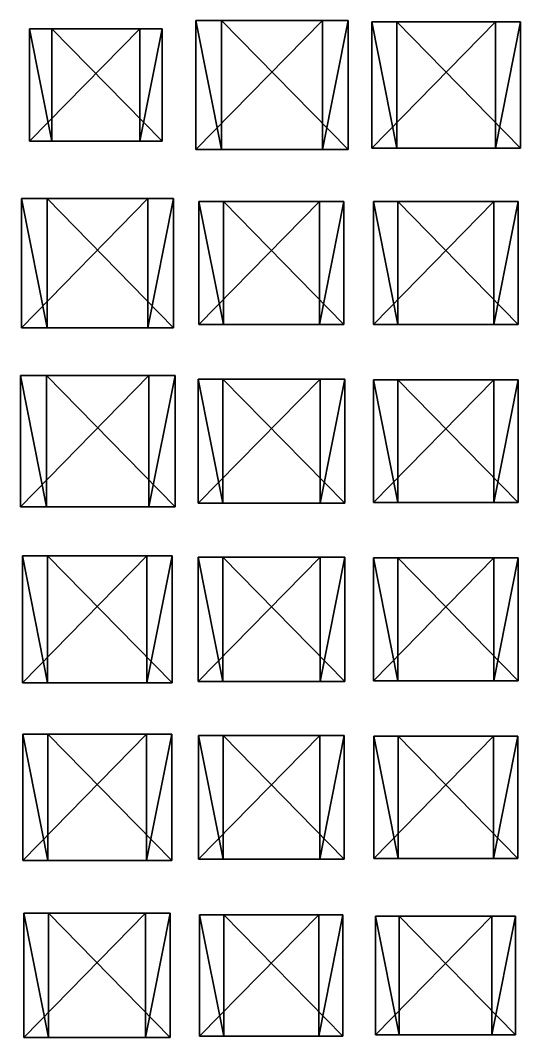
# Model space of a CAD drawing. Header units: metres. Extents: x -316 to 301, y -240 to 227.
# Drawn here: x 193.9 to 244.5, y -3.3 to 99.5 of the extents above; entities that cross this region are included whole.
import ezdxf

# ---------------------------------------------------------------- set-up
doc = ezdxf.new("R2010")
doc.units = ezdxf.units.M

msp = doc.modelspace()

# ---------------------------------------------------------------- linework, layer by layer
for points in [[(211.6573, 86.47059, -523.4645), (211.6573, 99.52941, -523.4645), (224.45583, 99.52941, -526.0589), (224.45593, 99.52951, -526.0588)], [(214.2517, 86.47059, -510.666), (214.2517, 99.52941, -510.666), (211.6573, 99.52941, -523.4645), (211.65741, 99.52951, -523.46436)], [(211.6573, 99.52941, -523.4645), (214.2517, 99.52941, -510.666), (227.05022, 99.52941, -513.2604), (227.05032, 99.52951, -513.26025)], [(227.05022, 99.52941, -513.2604), (224.45583, 99.52941, -526.0589), (211.6573, 99.52941, -523.4645), (211.65741, 99.52951, -523.46436)], [(224.45583, 99.52941, -526.0589), (224.45583, 86.47059, -526.0589), (211.6573, 86.47059, -523.4645), (211.65741, 86.47069, -523.46436)], [(211.6573, 99.52941, -523.4645), (211.6573, 86.47059, -523.4645), (214.2517, 86.47059, -510.666), (214.2518, 86.47069, -510.6659)], [(227.05022, 86.47059, -513.2604), (227.05022, 99.52941, -513.2604), (214.2517, 99.52941, -510.666), (214.2518, 99.52951, -510.6659)], [(214.2517, 99.52941, -510.666), (214.2517, 86.47059, -510.666), (227.05022, 86.47059, -513.2604), (227.05032, 86.47069, -513.26025)], [(224.45583, 86.47059, -526.0589), (224.45583, 99.52941, -526.0589), (227.05022, 99.52941, -513.2604), (227.05032, 99.52951, -513.26025)], [(227.05022, 99.52941, -513.2604), (227.05022, 86.47059, -513.2604), (224.45583, 86.47059, -526.0589), (224.45593, 86.47069, -526.0588)], [(229.43687, 86.61176, -527.06854), (229.43687, 99.38824, -527.06854), (241.95866, 99.38824, -529.6068), (241.95877, 99.388336, -529.6067)], [(231.97517, 86.61176, -514.54675), (231.97517, 99.38824, -514.54675), (229.43687, 99.38824, -527.06854), (229.43698, 99.388336, -527.0684)], [(229.43687, 99.38824, -527.06854), (231.97517, 99.38824, -514.54675), (244.49696, 99.38824, -517.085), (244.49707, 99.388336, -517.0849)], [(244.49696, 99.38824, -517.085), (241.95866, 99.38824, -529.6068), (229.43687, 99.38824, -527.06854), (229.43698, 99.388336, -527.0684)], [(241.95866, 99.38824, -529.6068), (241.95866, 86.61176, -529.6068), (229.43687, 86.61176, -527.06854), (229.43698, 86.61186, -527.0684)], [(229.43687, 99.38824, -527.06854), (229.43687, 86.61176, -527.06854), (231.97517, 86.61176, -514.54675), (231.97528, 86.61186, -514.54663)], [(244.49696, 86.61176, -517.085), (244.49696, 99.38824, -517.085), (231.97517, 99.38824, -514.54675), (231.97528, 99.388336, -514.54663)], [(231.97517, 99.38824, -514.54675), (231.97517, 86.61176, -514.54675), (244.49696, 86.61176, -517.085), (244.49707, 86.61186, -517.0849)], [(241.95866, 86.61176, -529.6068), (241.95866, 99.38824, -529.6068), (244.49696, 99.38824, -517.085), (244.49707, 99.388336, -517.0849)], [(244.49696, 99.38824, -517.085), (244.49696, 86.61176, -517.085), (241.95866, 86.61176, -529.6068), (241.95877, 86.61186, -529.6067)], [(194.84625, 87.31765, -520.0567), (194.84625, 98.68235, -520.0567), (205.98442, 98.68235, -522.3145), (205.98453, 98.68245, -522.3144)], [(197.10408, 87.31765, -508.91852), (197.10408, 98.68235, -508.91852), (194.84625, 98.68235, -520.0567), (194.84636, 98.68245, -520.0566)], [(194.84625, 98.68235, -520.0567), (197.10408, 98.68235, -508.91852), (208.24225, 98.68235, -511.17633), (208.24236, 98.68245, -511.17624)], [(208.24225, 98.68235, -511.17633), (205.98442, 98.68235, -522.3145), (194.84625, 98.68235, -520.0567), (194.84636, 98.68245, -520.0566)], [(205.98442, 98.68235, -522.3145), (205.98442, 87.31765, -522.3145), (194.84625, 87.31765, -520.0567), (194.84636, 87.31775, -520.0566)], [(194.84625, 98.68235, -520.0567), (194.84625, 87.31765, -520.0567), (197.10408, 87.31765, -508.91852), (197.10419, 87.31775, -508.91843)], [(208.24225, 87.31765, -511.17633), (208.24225, 98.68235, -511.17633), (197.10408, 98.68235, -508.91852), (197.10419, 98.68245, -508.91843)], [(197.10408, 98.68235, -508.91852), (197.10408, 87.31765, -508.91852), (208.24225, 87.31765, -511.17633), (208.24236, 87.31775, -511.17624)], [(205.98442, 87.31765, -522.3145), (205.98442, 98.68235, -522.3145), (208.24225, 98.68235, -511.17633), (208.24236, 98.68245, -511.17624)], [(208.24225, 98.68235, -511.17633), (208.24225, 87.31765, -511.17633), (205.98442, 87.31765, -522.3145), (205.98453, 87.31775, -522.3144)], [(197.10408, 87.31765, -508.91852), (194.84625, 87.31765, -520.0567), (205.98442, 87.31765, -522.3145), (205.98453, 87.31775, -522.3144)], [(205.98442, 87.31765, -522.3145), (208.24225, 87.31765, -511.17633), (197.10408, 87.31765, -508.91852), (197.10419, 87.31775, -508.91843)], [(214.2517, 86.47059, -510.666), (211.6573, 86.47059, -523.4645), (224.45583, 86.47059, -526.0589), (224.45593, 86.47069, -526.0588)], [(224.45583, 86.47059, -526.0589), (227.05022, 86.47059, -513.2604), (214.2517, 86.47059, -510.666), (214.2518, 86.47069, -510.6659)], [(231.97517, 86.61176, -514.54675), (229.43687, 86.61176, -527.06854), (241.95866, 86.61176, -529.6068), (241.95877, 86.61186, -529.6067)], [(241.95866, 86.61176, -529.6068), (244.49696, 86.61176, -517.085), (231.97517, 86.61176, -514.54675), (231.97528, 86.61186, -514.54663)], [(194.01607, 68.47059, -519.8884), (194.01607, 81.52941, -519.8884), (206.81459, 81.52941, -522.48285), (206.8147, 81.52951, -522.4827)], [(196.61046, 68.47059, -507.08994), (196.61046, 81.52941, -507.08994), (194.01607, 81.52941, -519.8884), (194.01617, 81.52951, -519.8883)], [(194.01607, 81.52941, -519.8884), (196.61046, 81.52941, -507.08994), (209.40898, 81.52941, -509.68433), (209.40909, 81.52951, -509.68423)], [(209.40898, 81.52941, -509.68433), (206.81459, 81.52941, -522.48285), (194.01607, 81.52941, -519.8884), (194.01617, 81.52951, -519.8883)], [(206.81459, 81.52941, -522.48285), (206.81459, 68.47059, -522.48285), (194.01607, 68.47059, -519.8884), (194.01617, 68.47069, -519.8883)], [(194.01607, 81.52941, -519.8884), (194.01607, 68.47059, -519.8884), (196.61046, 68.47059, -507.08994), (196.61057, 68.47069, -507.08984)], [(209.40898, 68.47059, -509.68433), (209.40898, 81.52941, -509.68433), (196.61046, 81.52941, -507.08994), (196.61057, 81.52951, -507.08984)], [(196.61046, 81.52941, -507.08994), (196.61046, 68.47059, -507.08994), (209.40898, 68.47059, -509.68433), (209.40909, 68.47069, -509.68423)], [(206.81459, 68.47059, -522.48285), (206.81459, 81.52941, -522.48285), (209.40898, 81.52941, -509.68433), (209.40909, 81.52951, -509.68423)], [(209.40898, 81.52941, -509.68433), (209.40898, 68.47059, -509.68433), (206.81459, 68.47059, -522.48285), (206.8147, 68.47069, -522.4827)], [(211.96861, 68.78824, -523.5276), (211.96861, 81.21176, -523.5276), (224.1445, 81.21176, -525.9957), (224.1446, 81.21186, -525.9956)], [(214.4368, 68.78824, -511.35168), (214.4368, 81.21176, -511.35168), (211.96861, 81.21176, -523.5276), (211.96872, 81.21186, -523.52747)], [(211.96861, 81.21176, -523.5276), (214.4368, 81.21176, -511.35168), (226.61269, 81.21176, -513.8198), (226.6128, 81.21186, -513.8197)], [(226.61269, 81.21176, -513.8198), (224.1445, 81.21176, -525.9957), (211.96861, 81.21176, -523.5276), (211.96872, 81.21186, -523.52747)], [(224.1445, 81.21176, -525.9957), (224.1445, 68.78824, -525.9957), (211.96861, 68.78824, -523.5276), (211.96872, 68.78834, -523.52747)], [(211.96861, 81.21176, -523.5276), (211.96861, 68.78824, -523.5276), (214.4368, 68.78824, -511.35168), (214.4369, 68.78834, -511.3516)], [(226.61269, 68.78824, -513.8198), (226.61269, 81.21176, -513.8198), (214.4368, 81.21176, -511.35168), (214.4369, 81.21186, -511.3516)], [(214.4368, 81.21176, -511.35168), (214.4368, 68.78824, -511.35168), (226.61269, 68.78824, -513.8198), (226.6128, 68.78834, -513.8197)], [(224.1445, 68.78824, -525.9957), (224.1445, 81.21176, -525.9957), (226.61269, 81.21176, -513.8198), (226.6128, 81.21186, -513.8197)], [(226.61269, 81.21176, -513.8198), (226.61269, 68.78824, -513.8198), (224.1445, 68.78824, -525.9957), (224.1446, 68.78834, -525.9956)], [(229.60979, 68.78824, -527.10364), (229.60979, 81.21176, -527.10364), (241.78568, 81.21176, -529.5718), (241.78578, 81.21186, -529.57166)], [(232.07797, 68.78824, -514.92773), (232.07797, 81.21176, -514.92773), (229.60979, 81.21176, -527.10364), (229.6099, 81.21186, -527.1035)], [(229.60979, 81.21176, -527.10364), (232.07797, 81.21176, -514.92773), (244.25386, 81.21176, -517.3959), (244.25397, 81.21186, -517.39575)], [(244.25386, 81.21176, -517.3959), (241.78568, 81.21176, -529.5718), (229.60979, 81.21176, -527.10364), (229.6099, 81.21186, -527.1035)], [(241.78568, 81.21176, -529.5718), (241.78568, 68.78824, -529.5718), (229.60979, 68.78824, -527.10364), (229.6099, 68.78834, -527.1035)], [(229.60979, 81.21176, -527.10364), (229.60979, 68.78824, -527.10364), (232.07797, 68.78824, -514.92773), (232.07808, 68.78834, -514.9276)], [(244.25386, 68.78824, -517.3959), (244.25386, 81.21176, -517.3959), (232.07797, 81.21176, -514.92773), (232.07808, 81.21186, -514.9276)], [(232.07797, 81.21176, -514.92773), (232.07797, 68.78824, -514.92773), (244.25386, 68.78824, -517.3959), (244.25397, 68.78834, -517.39575)], [(241.78568, 68.78824, -529.5718), (241.78568, 81.21176, -529.5718), (244.25386, 81.21176, -517.3959), (244.25397, 81.21186, -517.39575)], [(244.25386, 81.21176, -517.3959), (244.25386, 68.78824, -517.3959), (241.78568, 68.78824, -529.5718), (241.78578, 68.78834, -529.57166)], [(196.61046, 68.47059, -507.08994), (194.01607, 68.47059, -519.8884), (206.81459, 68.47059, -522.48285), (206.8147, 68.47069, -522.4827)], [(206.81459, 68.47059, -522.48285), (209.40898, 68.47059, -509.68433), (196.61046, 68.47059, -507.08994), (196.61057, 68.47069, -507.08984)], [(214.4368, 68.78824, -511.35168), (211.96861, 68.78824, -523.5276), (224.1445, 68.78824, -525.9957), (224.1446, 68.78834, -525.9956)], [(224.1445, 68.78824, -525.9957), (226.61269, 68.78824, -513.8198), (214.4368, 68.78824, -511.35168), (214.4369, 68.78834, -511.3516)], [(232.07797, 68.78824, -514.92773), (229.60979, 68.78824, -527.10364), (241.78568, 68.78824, -529.5718), (241.78578, 68.78834, -529.57166)], [(241.78568, 68.78824, -529.5718), (244.25386, 68.78824, -517.3959), (232.07797, 68.78824, -514.92773), (232.07808, 68.78834, -514.9276)], [(193.91232, 50.364704, -519.86743), (193.91232, 63.635296, -519.86743), (206.91838, 63.635296, -522.5039), (206.91849, 63.635395, -522.5038)], [(196.54878, 50.364704, -506.86136), (196.54878, 63.635296, -506.86136), (193.91232, 63.635296, -519.86743), (193.91243, 63.635395, -519.8673)], [(193.91232, 63.635296, -519.86743), (196.54878, 63.635296, -506.86136), (209.55484, 63.635296, -509.4978), (209.55495, 63.635395, -509.4977)], [(209.55484, 63.635296, -509.4978), (206.91838, 63.635296, -522.5039), (193.91232, 63.635296, -519.86743), (193.91243, 63.635395, -519.8673)], [(206.91838, 63.635296, -522.5039), (206.91838, 50.364704, -522.5039), (193.91232, 50.364704, -519.86743), (193.91243, 50.364803, -519.8673)], [(193.91232, 63.635296, -519.86743), (193.91232, 50.364704, -519.86743), (196.54878, 50.364704, -506.86136), (196.54889, 50.364803, -506.86127)], [(209.55484, 50.364704, -509.4978), (209.55484, 63.635296, -509.4978), (196.54878, 63.635296, -506.86136), (196.54889, 63.635395, -506.86127)], [(196.54878, 63.635296, -506.86136), (196.54878, 50.364704, -506.86136), (209.55484, 50.364704, -509.4978), (209.55495, 50.364803, -509.4977)], [(206.91838, 50.364704, -522.5039), (206.91838, 63.635296, -522.5039), (209.55484, 63.635296, -509.4978), (209.55495, 63.635395, -509.4977)], [(209.55484, 63.635296, -509.4978), (209.55484, 50.364704, -509.4978), (206.91838, 50.364704, -522.5039), (206.91849, 50.364803, -522.5038)], [(211.89946, 50.717648, -523.51355), (211.89946, 63.282352, -523.51355), (224.2137, 63.282352, -526.00977), (224.2138, 63.28245, -526.00964)], [(214.39568, 50.717648, -511.1993), (214.39568, 63.282352, -511.1993), (211.89946, 63.282352, -523.51355), (211.89957, 63.28245, -523.5134)], [(211.89946, 63.282352, -523.51355), (214.39568, 63.282352, -511.1993), (226.70992, 63.282352, -513.69556), (226.71002, 63.28245, -513.69543)], [(226.70992, 63.282352, -513.69556), (224.2137, 63.282352, -526.00977), (211.89946, 63.282352, -523.51355), (211.89957, 63.28245, -523.5134)], [(224.2137, 63.282352, -526.00977), (224.2137, 50.717648, -526.00977), (211.89946, 50.717648, -523.51355), (211.89957, 50.717747, -523.5134)], [(211.89946, 63.282352, -523.51355), (211.89946, 50.717648, -523.51355), (214.39568, 50.717648, -511.1993), (214.39578, 50.717747, -511.19922)], [(226.70992, 50.717648, -513.69556), (226.70992, 63.282352, -513.69556), (214.39568, 63.282352, -511.1993), (214.39578, 63.28245, -511.19922)], [(214.39568, 63.282352, -511.1993), (214.39568, 50.717648, -511.1993), (226.70992, 50.717648, -513.69556), (226.71002, 50.717747, -513.69543)], [(224.2137, 50.717648, -526.00977), (224.2137, 63.282352, -526.00977), (226.70992, 63.282352, -513.69556), (226.71002, 63.28245, -513.69543)], [(226.70992, 63.282352, -513.69556), (226.70992, 50.717648, -513.69556), (224.2137, 50.717648, -526.00977), (224.2138, 50.717747, -526.00964)], [(229.60979, 50.788235, -527.10364), (229.60979, 63.211765, -527.10364), (241.78568, 63.211765, -529.5718), (241.78578, 63.211864, -529.57166)], [(232.07797, 50.788235, -514.92773), (232.07797, 63.211765, -514.92773), (229.60979, 63.211765, -527.10364), (229.6099, 63.211864, -527.1035)], [(229.60979, 63.211765, -527.10364), (232.07797, 63.211765, -514.92773), (244.25386, 63.211765, -517.3959), (244.25397, 63.211864, -517.39575)], [(244.25386, 63.211765, -517.3959), (241.78568, 63.211765, -529.5718), (229.60979, 63.211765, -527.10364), (229.6099, 63.211864, -527.1035)], [(241.78568, 63.211765, -529.5718), (241.78568, 50.788235, -529.5718), (229.60979, 50.788235, -527.10364), (229.6099, 50.788334, -527.1035)], [(229.60979, 63.211765, -527.10364), (229.60979, 50.788235, -527.10364), (232.07797, 50.788235, -514.92773), (232.07808, 50.788334, -514.9276)], [(244.25386, 50.788235, -517.3959), (244.25386, 63.211765, -517.3959), (232.07797, 63.211765, -514.92773), (232.07808, 63.211864, -514.9276)], [(232.07797, 63.211765, -514.92773), (232.07797, 50.788235, -514.92773), (244.25386, 50.788235, -517.3959), (244.25397, 50.788334, -517.39575)], [(241.78568, 50.788235, -529.5718), (241.78568, 63.211765, -529.5718), (244.25386, 63.211765, -517.3959), (244.25397, 63.211864, -517.39575)], [(244.25386, 63.211765, -517.3959), (244.25386, 50.788235, -517.3959), (241.78568, 50.788235, -529.5718), (241.78578, 50.788334, -529.57166)], [(214.39568, 50.717648, -511.1993), (211.89946, 50.717648, -523.51355), (224.2137, 50.717648, -526.00977), (224.2138, 50.717747, -526.00964)], [(224.2137, 50.717648, -526.00977), (226.70992, 50.717648, -513.69556), (214.39568, 50.717648, -511.1993), (214.39578, 50.717747, -511.19922)], [(232.07797, 50.788235, -514.92773), (229.60979, 50.788235, -527.10364), (241.78568, 50.788235, -529.5718), (241.78578, 50.788334, -529.57166)], [(241.78568, 50.788235, -529.5718), (244.25386, 50.788235, -517.3959), (232.07797, 50.788235, -514.92773), (232.07808, 50.788334, -514.9276)], [(196.54878, 50.364704, -506.86136), (193.91232, 50.364704, -519.86743), (206.91838, 50.364704, -522.5039), (206.91849, 50.364803, -522.5038)], [(206.91838, 50.364704, -522.5039), (209.55484, 50.364704, -509.4978), (196.54878, 50.364704, -506.86136), (196.54889, 50.364803, -506.86127)], [(194.11989, 32.57647, -519.9095), (194.11989, 45.42353, -519.9095), (206.71086, 45.42353, -522.4618), (206.71097, 45.42363, -522.4617)], [(196.6722, 32.57647, -507.31848), (196.6722, 45.42353, -507.31848), (194.11989, 45.42353, -519.9095), (194.12, 45.42363, -519.90936)], [(194.11989, 45.42353, -519.9095), (196.6722, 45.42353, -507.31848), (209.26317, 45.42353, -509.87082), (209.26328, 45.42363, -509.87073)], [(209.26317, 45.42353, -509.87082), (206.71086, 45.42353, -522.4618), (194.11989, 45.42353, -519.9095), (194.12, 45.42363, -519.90936)], [(206.71086, 45.42353, -522.4618), (206.71086, 32.57647, -522.4618), (194.11989, 32.57647, -519.9095), (194.12, 32.57657, -519.90936)], [(194.11989, 45.42353, -519.9095), (194.11989, 32.57647, -519.9095), (196.6722, 32.57647, -507.31848), (196.6723, 32.57657, -507.3184)], [(209.26317, 32.57647, -509.87082), (209.26317, 45.42353, -509.87082), (196.6722, 45.42353, -507.31848), (196.6723, 45.42363, -507.3184)], [(196.6722, 45.42353, -507.31848), (196.6722, 32.57647, -507.31848), (209.26317, 32.57647, -509.87082), (209.26328, 32.57657, -509.87073)], [(206.71086, 32.57647, -522.4618), (206.71086, 45.42353, -522.4618), (209.26317, 45.42353, -509.87082), (209.26328, 45.42363, -509.87073)], [(209.26317, 45.42353, -509.87082), (209.26317, 32.57647, -509.87082), (206.71086, 32.57647, -522.4618), (206.71097, 32.57657, -522.4617)], [(211.89946, 32.717648, -523.51355), (211.89946, 45.282352, -523.51355), (224.2137, 45.282352, -526.00977), (224.2138, 45.28245, -526.00964)], [(214.39568, 32.717648, -511.1993), (214.39568, 45.282352, -511.1993), (211.89946, 45.282352, -523.51355), (211.89957, 45.28245, -523.5134)], [(211.89946, 45.282352, -523.51355), (214.39568, 45.282352, -511.1993), (226.70992, 45.282352, -513.69556), (226.71002, 45.28245, -513.69543)], [(226.70992, 45.282352, -513.69556), (224.2137, 45.282352, -526.00977), (211.89946, 45.282352, -523.51355), (211.89957, 45.28245, -523.5134)], [(224.2137, 45.282352, -526.00977), (224.2137, 32.717648, -526.00977), (211.89946, 32.717648, -523.51355), (211.89957, 32.717747, -523.5134)], [(211.89946, 45.282352, -523.51355), (211.89946, 32.717648, -523.51355), (214.39568, 32.717648, -511.1993), (214.39578, 32.717747, -511.19922)], [(226.70992, 32.717648, -513.69556), (226.70992, 45.282352, -513.69556), (214.39568, 45.282352, -511.1993), (214.39578, 45.28245, -511.19922)], [(214.39568, 45.282352, -511.1993), (214.39568, 32.717648, -511.1993), (226.70992, 32.717648, -513.69556), (226.71002, 32.717747, -513.69543)], [(224.2137, 32.717648, -526.00977), (224.2137, 45.282352, -526.00977), (226.70992, 45.282352, -513.69556), (226.71002, 45.28245, -513.69543)], [(226.70992, 45.282352, -513.69556), (226.70992, 32.717648, -513.69556), (224.2137, 32.717648, -526.00977), (224.2138, 32.717747, -526.00964)], [(229.60979, 32.788235, -527.10364), (229.60979, 45.211765, -527.10364), (241.78568, 45.211765, -529.5718), (241.78578, 45.211864, -529.57166)], [(232.07797, 32.788235, -514.92773), (232.07797, 45.211765, -514.92773), (229.60979, 45.211765, -527.10364), (229.6099, 45.211864, -527.1035)], [(229.60979, 45.211765, -527.10364), (232.07797, 45.211765, -514.92773), (244.25386, 45.211765, -517.3959), (244.25397, 45.211864, -517.39575)], [(244.25386, 45.211765, -517.3959), (241.78568, 45.211765, -529.5718), (229.60979, 45.211765, -527.10364), (229.6099, 45.211864, -527.1035)], [(241.78568, 45.211765, -529.5718), (241.78568, 32.788235, -529.5718), (229.60979, 32.788235, -527.10364), (229.6099, 32.788334, -527.1035)], [(229.60979, 45.211765, -527.10364), (229.60979, 32.788235, -527.10364), (232.07797, 32.788235, -514.92773), (232.07808, 32.788334, -514.9276)], [(244.25386, 32.788235, -517.3959), (244.25386, 45.211765, -517.3959), (232.07797, 45.211765, -514.92773), (232.07808, 45.211864, -514.9276)], [(232.07797, 45.211765, -514.92773), (232.07797, 32.788235, -514.92773), (244.25386, 32.788235, -517.3959), (244.25397, 32.788334, -517.39575)], [(241.78568, 32.788235, -529.5718), (241.78568, 45.211765, -529.5718), (244.25386, 45.211765, -517.3959), (244.25397, 45.211864, -517.39575)], [(244.25386, 45.211765, -517.3959), (244.25386, 32.788235, -517.3959), (241.78568, 32.788235, -529.5718), (241.78578, 32.788334, -529.57166)], [(196.6722, 32.57647, -507.31848), (194.11989, 32.57647, -519.9095), (206.71086, 32.57647, -522.4618), (206.71097, 32.57657, -522.4617)], [(206.71086, 32.57647, -522.4618), (209.26317, 32.57647, -509.87082), (196.6722, 32.57647, -507.31848), (196.6723, 32.57657, -507.3184)], [(214.39568, 32.717648, -511.1993), (211.89946, 32.717648, -523.51355), (224.2137, 32.717648, -526.00977), (224.2138, 32.717747, -526.00964)], [(224.2137, 32.717648, -526.00977), (226.70992, 32.717648, -513.69556), (214.39568, 32.717648, -511.1993), (214.39578, 32.717747, -511.19922)], [(232.07797, 32.788235, -514.92773), (229.60979, 32.788235, -527.10364), (241.78568, 32.788235, -529.5718), (241.78578, 32.788334, -529.57166)], [(241.78568, 32.788235, -529.5718), (244.25386, 32.788235, -517.3959), (232.07797, 32.788235, -514.92773), (232.07808, 32.788334, -514.9276)], [(194.15446, 14.611765, -519.9165), (194.15446, 27.388235, -519.9165), (206.67625, 27.388235, -522.4548), (206.67636, 27.388334, -522.45465)], [(196.69276, 14.611765, -507.3947), (196.69276, 27.388235, -507.3947), (194.15446, 27.388235, -519.9165), (194.15457, 27.388334, -519.9164)], [(194.15446, 27.388235, -519.9165), (196.69276, 27.388235, -507.3947), (209.21455, 27.388235, -509.93298), (209.21466, 27.388334, -509.9329)], [(209.21455, 27.388235, -509.93298), (206.67625, 27.388235, -522.4548), (194.15446, 27.388235, -519.9165), (194.15457, 27.388334, -519.9164)], [(206.67625, 27.388235, -522.4548), (206.67625, 14.611765, -522.4548), (194.15446, 14.611765, -519.9165), (194.15457, 14.611865, -519.9164)], [(194.15446, 27.388235, -519.9165), (194.15446, 14.611765, -519.9165), (196.69276, 14.611765, -507.3947), (196.69287, 14.611865, -507.39462)], [(209.21455, 14.611765, -509.93298), (209.21455, 27.388235, -509.93298), (196.69276, 27.388235, -507.3947), (196.69287, 27.388334, -507.39462)], [(196.69276, 27.388235, -507.3947), (196.69276, 14.611765, -507.3947), (209.21455, 14.611765, -509.93298), (209.21466, 14.611865, -509.9329)], [(206.67625, 14.611765, -522.4548), (206.67625, 27.388235, -522.4548), (209.21455, 27.388235, -509.93298), (209.21466, 27.388334, -509.9329)], [(209.21455, 27.388235, -509.93298), (209.21455, 14.611765, -509.93298), (206.67625, 14.611765, -522.4548), (206.67636, 14.611865, -522.45465)], [(211.93404, 14.752941, -523.5205), (211.93404, 27.247059, -523.5205), (224.17911, 27.247059, -526.00275), (224.17921, 27.247158, -526.0026)], [(214.41623, 14.752941, -511.27545), (214.41623, 27.247059, -511.27545), (211.93404, 27.247059, -523.5205), (211.93414, 27.247158, -523.5204)], [(211.93404, 27.247059, -523.5205), (214.41623, 27.247059, -511.27545), (226.6613, 27.247059, -513.7577), (226.6614, 27.247158, -513.75757)], [(226.6613, 27.247059, -513.7577), (224.17911, 27.247059, -526.00275), (211.93404, 27.247059, -523.5205), (211.93414, 27.247158, -523.5204)], [(224.17911, 27.247059, -526.00275), (224.17911, 14.752941, -526.00275), (211.93404, 14.752941, -523.5205), (211.93414, 14.753041, -523.5204)], [(211.93404, 27.247059, -523.5205), (211.93404, 14.752941, -523.5205), (214.41623, 14.752941, -511.27545), (214.41634, 14.753041, -511.27536)], [(226.6613, 14.752941, -513.7577), (226.6613, 27.247059, -513.7577), (214.41623, 27.247059, -511.27545), (214.41634, 27.247158, -511.27536)], [(214.41623, 27.247059, -511.27545), (214.41623, 14.752941, -511.27545), (226.6613, 14.752941, -513.7577), (226.6614, 14.753041, -513.75757)], [(224.17911, 14.752941, -526.00275), (224.17911, 27.247059, -526.00275), (226.6613, 27.247059, -513.7577), (226.6614, 27.247158, -513.75757)], [(226.6613, 27.247059, -513.7577), (226.6613, 14.752941, -513.7577), (224.17911, 14.752941, -526.00275), (224.17921, 14.753041, -526.0026)], [(229.64438, 14.823529, -527.11066), (229.64438, 27.176472, -527.11066), (241.75108, 27.176472, -529.5648), (241.75119, 27.17657, -529.5647)], [(232.09853, 14.823529, -515.0039), (232.09853, 27.176472, -515.0039), (229.64438, 27.176472, -527.11066), (229.64449, 27.17657, -527.11053)], [(229.64438, 27.176472, -527.11066), (232.09853, 27.176472, -515.0039), (244.20523, 27.176472, -517.45807), (244.20534, 27.17657, -517.45795)], [(244.20523, 27.176472, -517.45807), (241.75108, 27.176472, -529.5648), (229.64438, 27.176472, -527.11066), (229.64449, 27.17657, -527.11053)], [(241.75108, 27.176472, -529.5648), (241.75108, 14.823529, -529.5648), (229.64438, 14.823529, -527.11066), (229.64449, 14.823629, -527.11053)], [(229.64438, 27.176472, -527.11066), (229.64438, 14.823529, -527.11066), (232.09853, 14.823529, -515.0039), (232.09863, 14.823629, -515.0038)], [(244.20523, 14.823529, -517.45807), (244.20523, 27.176472, -517.45807), (232.09853, 27.176472, -515.0039), (232.09863, 27.17657, -515.0038)], [(232.09853, 27.176472, -515.0039), (232.09853, 14.823529, -515.0039), (244.20523, 14.823529, -517.45807), (244.20534, 14.823629, -517.45795)], [(241.75108, 14.823529, -529.5648), (241.75108, 27.176472, -529.5648), (244.20523, 27.176472, -517.45807), (244.20534, 27.17657, -517.45795)], [(244.20523, 27.176472, -517.45807), (244.20523, 14.823529, -517.45807), (241.75108, 14.823529, -529.5648), (241.75119, 14.823629, -529.5647)], [(196.69276, 14.611765, -507.3947), (194.15446, 14.611765, -519.9165), (206.67625, 14.611765, -522.4548), (206.67636, 14.611865, -522.45465)], [(206.67625, 14.611765, -522.4548), (209.21455, 14.611765, -509.93298), (196.69276, 14.611765, -507.3947), (196.69287, 14.611865, -507.39462)], [(214.41623, 14.752941, -511.27545), (211.93404, 14.752941, -523.5205), (224.17911, 14.752941, -526.00275), (224.17921, 14.753041, -526.0026)], [(224.17911, 14.752941, -526.00275), (226.6613, 14.752941, -513.7577), (214.41623, 14.752941, -511.27545), (214.41634, 14.753041, -511.27536)], [(232.09853, 14.823529, -515.0039), (229.64438, 14.823529, -527.11066), (241.75108, 14.823529, -529.5648), (241.75119, 14.823629, -529.5647)], [(241.75108, 14.823529, -529.5648), (244.20523, 14.823529, -517.45807), (232.09853, 14.823529, -515.0039), (232.09863, 14.823629, -515.0038)], [(194.25822, -3.282353, -519.9375), (194.25822, 9.282352, -519.9375), (206.57246, 9.282352, -522.4337), (206.57257, 9.282453, -522.4336)], [(196.75444, -3.282353, -507.62326), (196.75444, 9.282352, -507.62326), (194.25822, 9.282352, -519.9375), (194.25833, 9.282453, -519.9374)], [(194.25822, 9.282352, -519.9375), (196.75444, 9.282352, -507.62326), (209.06868, 9.282352, -510.11948), (209.06879, 9.282453, -510.1194)], [(209.06868, 9.282352, -510.11948), (206.57246, 9.282352, -522.4337), (194.25822, 9.282352, -519.9375), (194.25833, 9.282453, -519.9374)], [(206.57246, 9.282352, -522.4337), (206.57246, -3.282353, -522.4337), (194.25822, -3.282353, -519.9375), (194.25833, -3.282253, -519.9374)], [(194.25822, 9.282352, -519.9375), (194.25822, -3.282353, -519.9375), (196.75444, -3.282353, -507.62326), (196.75455, -3.282253, -507.62317)], [(209.06868, -3.282353, -510.11948), (209.06868, 9.282352, -510.11948), (196.75444, 9.282352, -507.62326), (196.75455, 9.282453, -507.62317)], [(196.75444, 9.282352, -507.62326), (196.75444, -3.282353, -507.62326), (209.06868, -3.282353, -510.11948), (209.06879, -3.282253, -510.1194)], [(206.57246, -3.282353, -522.4337), (206.57246, 9.282352, -522.4337), (209.06868, 9.282352, -510.11948), (209.06879, 9.282453, -510.1194)], [(209.06868, 9.282352, -510.11948), (209.06868, -3.282353, -510.11948), (206.57246, -3.282353, -522.4337), (206.57257, -3.282253, -522.4336)], [(212.03784, -3.1411767, -523.5416), (212.03784, 9.141176, -523.5416), (224.07538, 9.141176, -525.98175), (224.07549, 9.141276, -525.9816)], [(214.47797, -3.1411767, -511.5041), (214.47797, 9.141176, -511.5041), (212.03784, 9.141176, -523.5416), (212.03795, 9.141276, -523.5415)], [(212.03784, 9.141176, -523.5416), (214.47797, 9.141176, -511.5041), (226.5155, 9.141176, -513.9442), (226.51561, 9.141276, -513.9441)], [(226.5155, 9.141176, -513.9442), (224.07538, 9.141176, -525.98175), (212.03784, 9.141176, -523.5416), (212.03795, 9.141276, -523.5415)], [(224.07538, 9.141176, -525.98175), (224.07538, -3.1411767, -525.98175), (212.03784, -3.1411767, -523.5416), (212.03795, -3.1410768, -523.5415)], [(212.03784, 9.141176, -523.5416), (212.03784, -3.1411767, -523.5416), (214.47797, -3.1411767, -511.5041), (214.47807, -3.1410768, -511.504)], [(226.5155, -3.1411767, -513.9442), (226.5155, 9.141176, -513.9442), (214.47797, 9.141176, -511.5041), (214.47807, 9.141276, -511.504)], [(214.47797, 9.141176, -511.5041), (214.47797, -3.1411767, -511.5041), (226.5155, -3.1411767, -513.9442), (226.51561, -3.1410768, -513.9441)], [(224.07538, -3.1411767, -525.98175), (224.07538, 9.141176, -525.98175), (226.5155, 9.141176, -513.9442), (226.51561, 9.141276, -513.9441)], [(226.5155, 9.141176, -513.9442), (226.5155, -3.1411767, -513.9442), (224.07538, -3.1411767, -525.98175), (224.07549, -3.1410768, -525.9816)], [(229.81735, -3, -527.1456), (229.81735, 9, -527.1456), (241.57816, 9, -529.52966), (241.57826, 9.0001, -529.52954)], [(232.20139, -3, -515.3849), (232.20139, 9, -515.3849), (229.81735, 9, -527.1456), (229.81746, 9.0001, -527.1455)], [(229.81735, 9, -527.1456), (232.20139, 9, -515.3849), (243.96219, 9, -517.7689), (243.9623, 9.0001, -517.7688)], [(243.96219, 9, -517.7689), (241.57816, 9, -529.52966), (229.81735, 9, -527.1456), (229.81746, 9.0001, -527.1455)], [(241.57816, 9, -529.52966), (241.57816, -3, -529.52966), (229.81735, -3, -527.1456), (229.81746, -2.9999, -527.1455)], [(229.81735, 9, -527.1456), (229.81735, -3, -527.1456), (232.20139, -3, -515.3849), (232.20149, -2.9999, -515.38477)], [(243.96219, -3, -517.7689), (243.96219, 9, -517.7689), (232.20139, 9, -515.3849), (232.20149, 9.0001, -515.38477)], [(232.20139, 9, -515.3849), (232.20139, -3, -515.3849), (243.96219, -3, -517.7689), (243.9623, -2.9999, -517.7688)], [(241.57816, -3, -529.52966), (241.57816, 9, -529.52966), (243.96219, 9, -517.7689), (243.9623, 9.0001, -517.7688)], [(243.96219, 9, -517.7689), (243.96219, -3, -517.7689), (241.57816, -3, -529.52966), (241.57826, -2.9999, -529.52954)], [(232.20139, -3, -515.3849), (229.81735, -3, -527.1456), (241.57816, -3, -529.52966), (241.57826, -2.9999, -529.52954)], [(241.57816, -3, -529.52966), (243.96219, -3, -517.7689), (232.20139, -3, -515.3849), (232.20149, -2.9999, -515.38477)], [(196.75444, -3.282353, -507.62326), (194.25822, -3.282353, -519.9375), (206.57246, -3.282353, -522.4337), (206.57257, -3.282253, -522.4336)], [(206.57246, -3.282353, -522.4337), (209.06868, -3.282353, -510.11948), (196.75444, -3.282353, -507.62326), (196.75455, -3.282253, -507.62317)], [(214.47797, -3.1411767, -511.5041), (212.03784, -3.1411767, -523.5416), (224.07538, -3.1411767, -525.98175), (224.07549, -3.1410768, -525.9816)], [(224.07538, -3.1411767, -525.98175), (226.5155, -3.1411767, -513.9442), (214.47797, -3.1411767, -511.5041), (214.47807, -3.1410768, -511.504)]]:
    msp.add_3dface(points)

doc.saveas('drawing.dxf')
